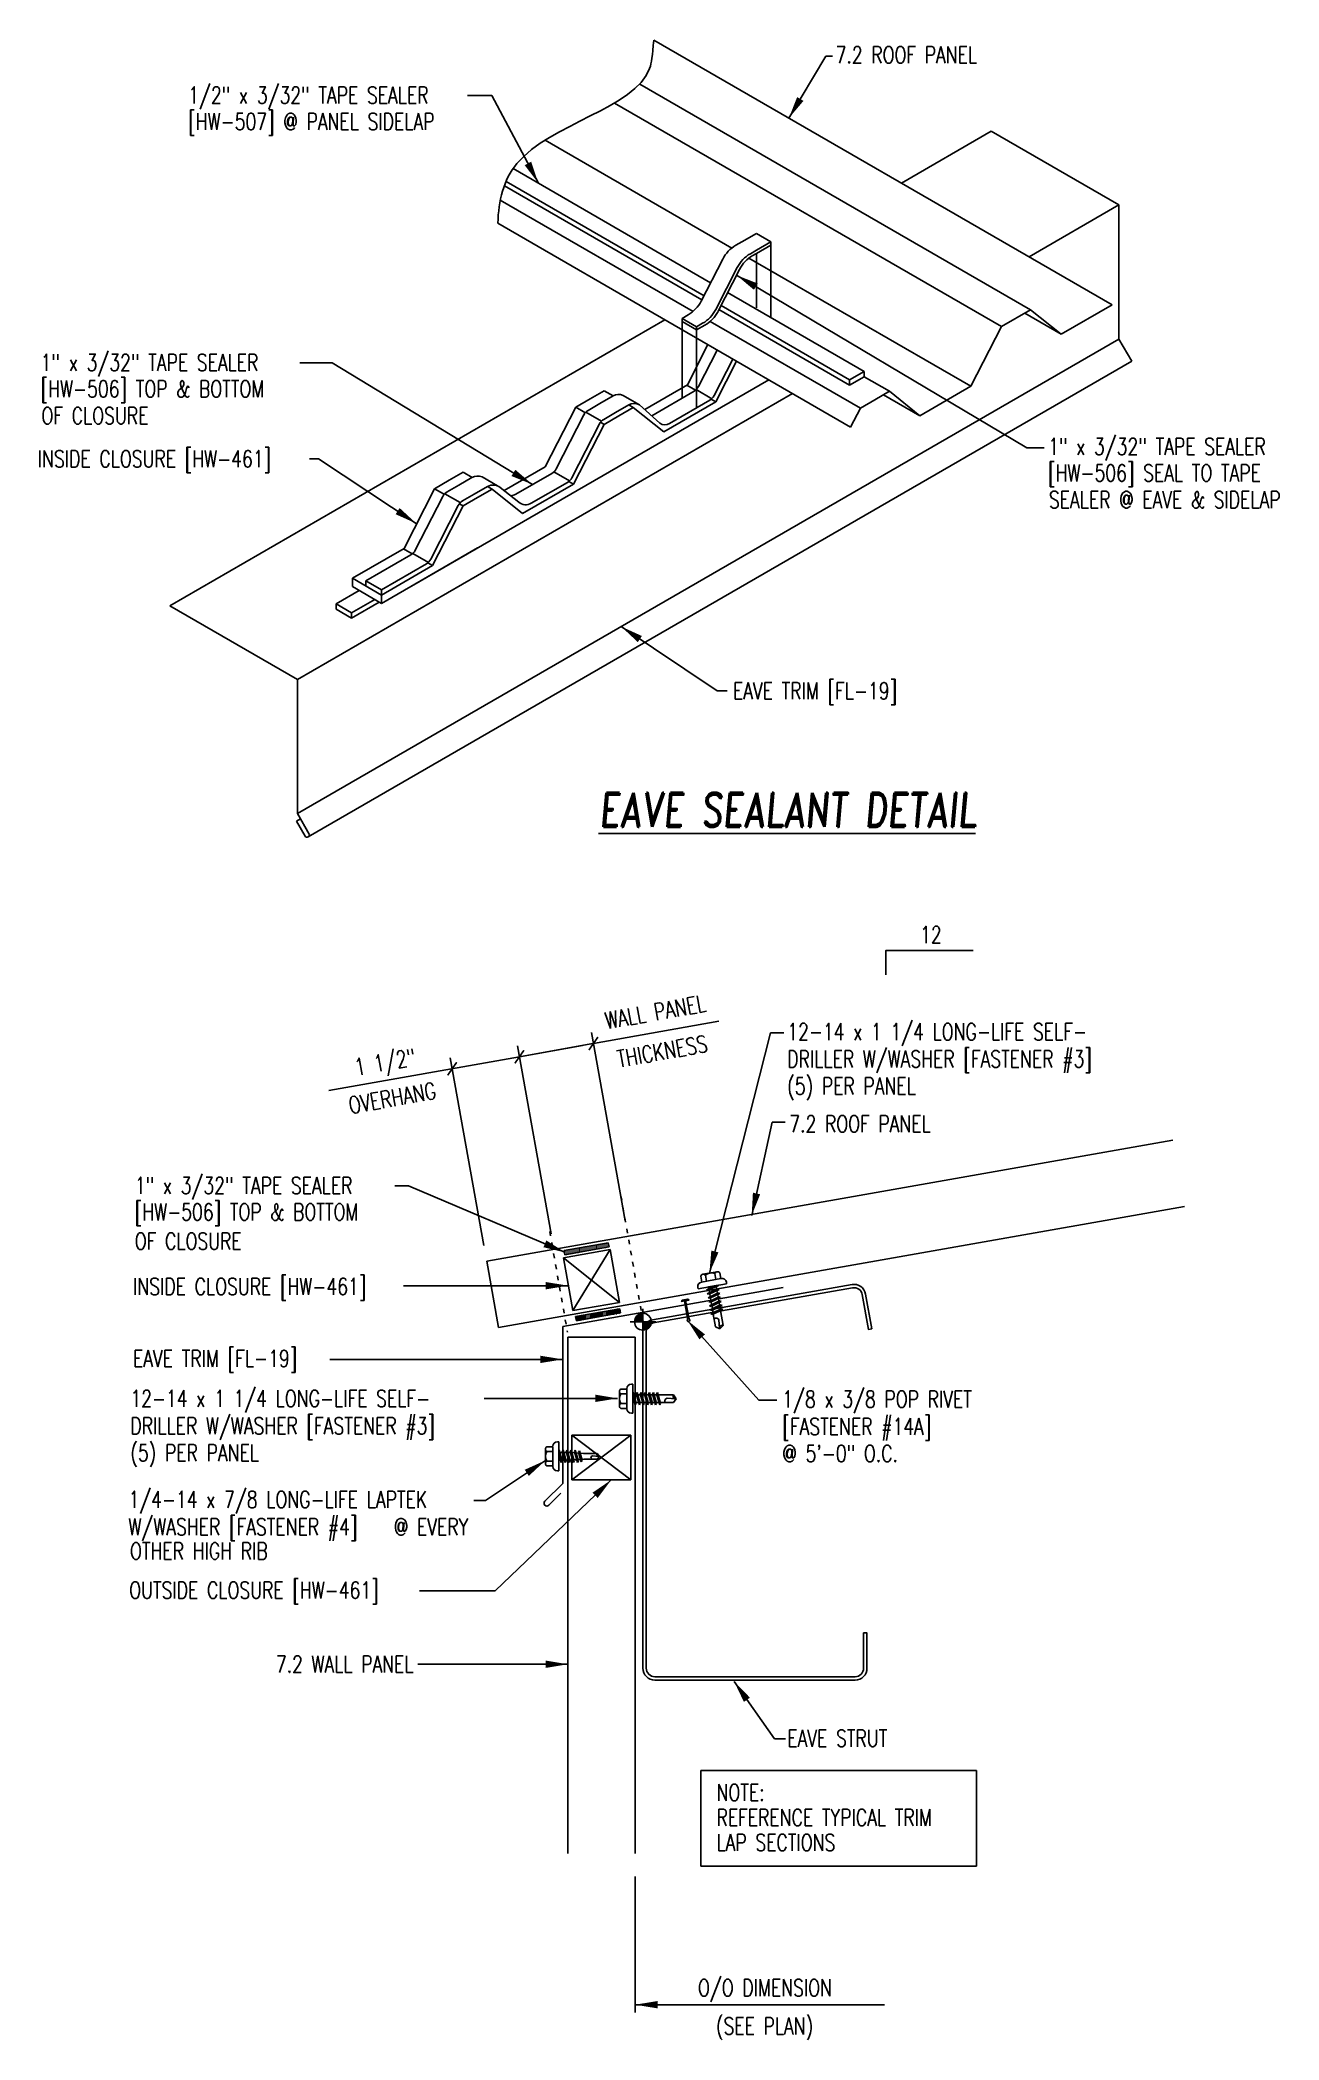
# Model space of a CAD drawing. Extents: x 10.2 to 37.8, y 9 to 53.6.
import ezdxf
from ezdxf.enums import TextEntityAlignment as Align

# ---------------------------------------------------------------- set-up
doc = ezdxf.new("R2010")
doc.units = 0
doc.header["$LTSCALE"] = 4
doc.header["$MEASUREMENT"] = 0
doc.linetypes.add('DOT2', pattern=[0.125, 0, -0.125])
doc.layers.get('0').update_dxf_attribs({"linetype": 'CONTINUOUS'})
for name, color, linetype in [('CLOSURE', 3, 'CONTINUOUS'), ('DIM', 2, 'CONTINUOUS'), ('DIM-DETAILS', 7, 'CONTINUOUS'), ('FASTENER', 9, 'CONTINUOUS'), ('GRID', 9, 'CONTINUOUS'), ('LABEL', 6, 'CONTINUOUS'), ('MARK', 1, 'CONTINUOUS'), ('PANEL', 11, 'CONTINUOUS'), ('PANEL-S', 11, 'CONTINUOUS'), ('SEALANT', 8, 'CONTINUOUS'), ('SECTION', 11, 'CONTINUOUS'), ('STLA', 12, 'CONTINUOUS'), ('TAPE', 9, 'CONTINUOUS'), ('TEXT', 2, 'CONTINUOUS'), ('TRIM', 6, 'CONTINUOUS')]:
    doc.layers.add(name, color=color, linetype=linetype)
doc.styles.add('ROMAND', font='romand', dxfattribs={"height": 0.075})
doc.styles.add('TEXT', font='SIMPLEX.shx', dxfattribs={"width": 0.75, "height": 0.375})
doc.styles.add('TEXT1', font='ROMANS.shx', dxfattribs={"width": 0.75, "height": 0.375})
doc.dimstyles.new('DETAIL$7', dxfattribs={"dimscale": 4, "dimtxt": 0.375, "dimasz": 0.125, "dimexe": 0.0625, "dimexo": 0.0625, "dimgap": 0.0625, "dimtad": 1, "dimdec": 4, "dimzin": 3, "dimdsep": 46, "dimlunit": 4, "dimtxsty": 'TEXT', "dimblk": 'ARCHTICK', "dimcen": 0.0625, "dimclrd": 7, "dimclre": 7, "dimclrt": 2, "dimadec": 0, "dimazin": 0, "dimtfac": 0.6, "dimtdec": 4, "dimtmove": 0, "dimatfit": 3, "dimfxl": 0, "dimfrac": 2, "dimtolj": 1, "dimtzin": 0, "dimarcsym": 0})

# ---------------------------------------------------------------- blocks, each defined once
blk = doc.blocks.new('fm4')
at = {"layer": 'FASTENER', "color": 12}
for p, q in [((-0.089, 0.018), (0.089, 0.018)), ((0.06, 0.04), (-0.06, 0.04)), ((-0.012, 0.018), (-0.012, -0.373)), ((0.012, 0.018), (0.012, -0.373)), ((-0.02, -0.45), (0.02, -0.45))]:
    blk.add_line(p, q, dxfattribs=at)
for centre, radius, start, end in [((0, -0.066), 0.123, 119.4777, 136.6143), ((0, -0.066), 0.123, 43.3857, 60.5223), ((0, -0.428), 0.03, 143.7655, 228.4038), ((-0.075, -0.373), 0.0625, 323.7655, 0), ((0.075, -0.373), 0.0625, 180, 216.2345), ((0, -0.428), 0.03, 311.5962, 36.2345)]:
    blk.add_arc(centre, radius, start, end, dxfattribs=at)
blk = doc.blocks.new('FD-F14A')
at = {"layer": 'TEXT', "style": 'TEXT1', "width": 0.75}
for s, p in [('1/8 x 3/8 POP RIVET', (0.005, -0.041)), ('[FASTENER #14A]', (0.005, -0.193))]:
    blk.add_text(s, height=0.09375, dxfattribs=at).set_placement(p)
blk.add_attdef('(QUANTITY)', (0.005, -0.344), '', height=0.0938, dxfattribs=at)
blk = doc.blocks.new('fz9')
at = {"layer": 'FASTENER'}
for p, q in [((-0.324, 0.071), (-0.324, 0.037)), ((-0.324, 0.037), (0.324, 0.037)), ((-0.224, 0.171), (0.215, 0.171)), ((-0.215, 0.305), (-0.215, 0.171)), ((-0.161, 0.337), (0.161, 0.337)), ((-0.139, -0.016), (0.046, 0.037)), ((-0.107, 0.305), (-0.107, 0.171)), ((-0.104, -0.036), (0.139, 0.033)), ((-0.086, 0.037), (0.086, 0.037)), ((-0.086, 0.037), (-0.086, -0.001)), ((0.086, 0.037), (0.133, 0.037)), ((0.086, 0.018), (0.086, -0.042)), ((0.107, 0.305), (0.107, 0.171)), ((0.139, 0.033), (0.133, 0.037)), ((0.215, 0.305), (0.215, 0.171)), ((0.324, 0.071), (0.324, 0.037)), ((-0.104, -0.036), (-0.139, -0.016)), ((-0.139, -0.107), (0.104, -0.038)), ((-0.104, -0.127), (-0.139, -0.107)), ((-0.139, -0.198), (0.104, -0.128)), ((-0.104, -0.218), (-0.139, -0.198)), ((-0.139, -0.289), (0.104, -0.219)), ((-0.104, -0.309), (-0.139, -0.289)), ((-0.139, -0.38), (0.104, -0.31)), ((-0.104, -0.4), (-0.139, -0.38)), ((-0.139, -0.47), (0.104, -0.401)), ((-0.104, -0.127), (0.139, -0.058)), ((-0.104, -0.218), (0.139, -0.149)), ((-0.104, -0.309), (0.139, -0.239)), ((-0.104, -0.4), (0.139, -0.33)), ((-0.104, -0.491), (0.139, -0.421)), ((-0.086, -0.031), (-0.086, -0.092)), ((-0.086, -0.122), (-0.086, -0.183)), ((-0.086, -0.213), (-0.086, -0.274)), ((-0.086, -0.304), (-0.086, -0.364)), ((-0.086, -0.395), (-0.086, -0.455)), ((0.086, -0.073), (0.086, -0.133)), ((0.086, -0.164), (0.086, -0.224)), ((0.086, -0.255), (0.086, -0.315)), ((0.086, -0.345), (0.086, -0.406)), ((0.086, -0.436), (0.086, -0.497)), ((0.139, -0.058), (0.104, -0.038)), ((0.139, -0.149), (0.104, -0.128)), ((0.139, -0.239), (0.104, -0.219)), ((0.139, -0.33), (0.104, -0.31)), ((0.139, -0.421), (0.104, -0.401)), ((-0.104, -0.491), (-0.139, -0.47)), ((-0.139, -0.561), (0.104, -0.492)), ((-0.104, -0.581), (-0.139, -0.561)), ((-0.104, -0.581), (0.139, -0.512)), ((-0.086, -0.486), (-0.086, -0.546)), ((-0.086, -0.577), (-0.086, -0.869)), ((0, -0.929), (-0.086, -0.869)), ((-0.002, -0.914), (0.014, -0.727)), ((0, -0.929), (0.086, -0.869)), ((0.086, -0.527), (0.086, -0.869)), ((0.139, -0.512), (0.104, -0.492))]:
    blk.add_line(p, q, dxfattribs=at)
for centre, radius, start, end in [((-0.224, 0.071), 0.1, 90, 180), ((-0.161, 0.274), 0.0628, 29.8754, 150.1246), ((0, 0.141), 0.196, 56.9974, 123.0026), ((0.161, 0.274), 0.0628, 29.8754, 150.1246), ((0.224, 0.071), 0.1, 0, 90), ((-0.046, -0.739), 0.0615, 11.1445, 130.906), ((0.054, -0.915), 0.0563, 55.4585, 194.8454)]:
    blk.add_arc(centre, radius, start, end, dxfattribs=at)
blk = doc.blocks.new('FD-F3')
at = {"layer": 'TEXT', "style": 'TEXT1', "width": 0.75}
for s, p in [('12-14 x 1 1/4 LONG-LIFE SELF-', (0.005, -0.041)), ('DRILLER W/WASHER [FASTENER #3]', (0.005, -0.193))]:
    blk.add_text(s, height=0.09375, dxfattribs=at).set_placement(p)
blk.add_attdef('(QUANTITY)', (0.005, -0.344), '', height=0.0938, dxfattribs=at)
blk = doc.blocks.new('wp')
at = {"layer": 'SECTION'}
for p, q in [((-0.096, 0), (0.096, 0)), ((0, -0.096), (0, 0.096))]:
    blk.add_line(p, q, dxfattribs=at)
at = {"layer": 'SECTION', "const_width": 0.0625}
for points in [[(0, 0.031, 0.414214), (-0.031, 0, 1)], [(0, -0.031, 0.414214), (0.031, 0, 1)]]:
    blk.add_lwpolyline(points, format="xyb", dxfattribs=at)
at = {"layer": 'SECTION'}
blk.add_circle((0, 0), 0.0625, dxfattribs=at)
blk = doc.blocks.new('_ArchTick')
at = {"color": 0, "const_width": 0.15}
blk.add_lwpolyline([(-0.5, -0.5), (0.5, 0.5)], dxfattribs=at)
blk = doc.blocks.new('A$C30686E82')
for p, q in [((-2.715, 0.761), (3.437, 0.761)), ((-2.715, 0.761), (-2.715, -1.379)), ((3.437, 0.761), (3.437, -1.379)), ((-2.715, -1.379), (3.437, -1.379))]:
    blk.add_line(p, q)
at = {"layer": 'TEXT', "style": 'TEXT1', "width": 0.75}
for s, p in [('NOTE:', (-2.368, 0.081)), ('REFERENCE TYPICAL TRIM', (-2.368, -0.477)), ('LAP SECTIONS', (-2.368, -1.035))]:
    blk.add_text(s, height=0.375, dxfattribs=at).set_placement(p)
blk = doc.blocks.new('slopl1')
at = {"layer": 'MARK', "color": 6}
blk.add_lwpolyline([(0, 0), (0, 0.137), (0.487, 0.137)], dxfattribs=at)
at = {"layer": 'MARK', "color": 2, "style": 'TEXT1', "width": 0.75}
blk.add_text('12', height=0.0938, dxfattribs=at).set_placement((0.191, 0.178))
blk.add_attdef('SLOPL1', text='', height=0.0938, dxfattribs=at).set_placement((-0.055, 0.024), align=Align.RIGHT)
blk = doc.blocks.new('fz5')
at = {"layer": 'FASTENER'}
for p, q in [((-0.326, 0.071), (-0.326, 0.037)), ((-0.326, 0.037), (0.322, 0.037)), ((-0.226, 0.171), (0.214, 0.171)), ((-0.217, 0.305), (-0.217, 0.171)), ((-0.163, 0.337), (0.159, 0.337)), ((-0.141, -0.014), (0.037, 0.037)), ((-0.108, 0.305), (-0.108, 0.171)), ((-0.105, -0.034), (0.137, 0.035)), ((-0.088, 0.037), (-0.088, 0.001)), ((-0.088, 0.037), (0.085, 0.037)), ((0.085, 0.037), (0.134, 0.037)), ((0.085, 0.02), (0.085, -0.041)), ((0.105, 0.305), (0.105, 0.171)), ((0.137, 0.035), (0.134, 0.037)), ((0.214, 0.305), (0.214, 0.171)), ((0.322, 0.071), (0.322, 0.037)), ((-0.105, -0.034), (-0.141, -0.014)), ((-0.141, -0.105), (0.102, -0.036)), ((-0.105, -0.125), (-0.141, -0.105)), ((-0.141, -0.196), (0.102, -0.127)), ((-0.105, -0.216), (-0.141, -0.196)), ((-0.141, -0.287), (0.102, -0.217)), ((-0.105, -0.307), (-0.141, -0.287)), ((-0.141, -0.378), (0.102, -0.308)), ((-0.105, -0.398), (-0.141, -0.378)), ((-0.122, -0.463), (0.089, -0.403)), ((-0.105, -0.125), (0.137, -0.056)), ((-0.105, -0.216), (0.137, -0.147)), ((-0.105, -0.307), (0.137, -0.238)), ((-0.105, -0.398), (0.137, -0.328)), ((-0.088, -0.029), (-0.088, -0.09)), ((-0.088, -0.12), (-0.088, -0.181)), ((-0.084, -0.27), (-0.088, -0.211)), ((-0.086, -0.483), (0.124, -0.423)), ((-0.078, -0.36), (-0.082, -0.3)), ((-0.071, -0.449), (-0.075, -0.389)), ((0.063, -0.515), (0.068, -0.439)), ((0.071, -0.408), (0.075, -0.346)), ((0.077, -0.315), (0.082, -0.253)), ((0.084, -0.223), (0.085, -0.211)), ((0.085, -0.071), (0.085, -0.131)), ((0.085, -0.162), (0.085, -0.211)), ((0.124, -0.423), (0.089, -0.403)), ((0.137, -0.056), (0.102, -0.036)), ((0.137, -0.147), (0.102, -0.127)), ((0.137, -0.238), (0.102, -0.217)), ((0.137, -0.328), (0.102, -0.308)), ((-0.086, -0.483), (-0.122, -0.463)), ((-0.066, -0.516), (-0.069, -0.478)), ((-0.066, -0.516), (-0.066, -0.82)), ((-0.002, -0.866), (-0.066, -0.82)), ((-0.003, -0.854), (0.009, -0.714)), ((-0.002, -0.866), (0.063, -0.82)), ((0.063, -0.516), (0.063, -0.82))]:
    blk.add_line(p, q, dxfattribs=at)
for centre, radius, start, end in [((-0.226, 0.071), 0.1, 90, 180), ((-0.163, 0.274), 0.0628, 29.8754, 150.1246), ((-0.002, 0.141), 0.196, 56.9974, 123.0026), ((0.159, 0.274), 0.0628, 29.8754, 150.1246), ((0.222, 0.071), 0.1, 0, 90), ((-0.036, -0.723), 0.0461, 11.1445, 130.906), ((0.039, -0.855), 0.0422, 55.4585, 194.8454), ((0.073, -0.516), 0.01, 175.9484, 180)]:
    blk.add_arc(centre, radius, start, end, dxfattribs=at)
blk = doc.blocks.new('FD-F4')
at = {"layer": 'TEXT', "style": 'TEXT1', "width": 0.75}
for s, p in [('1/4-14 x 7/8 LONG-LIFE LAPTEK', (0.005, -0.041)), ('W/WASHER [FASTENER #4]', (0.005, -0.193))]:
    blk.add_text(s, height=0.09375, dxfattribs=at).set_placement(p)
blk.add_attdef('(QUANTITY)', (1.485, -0.193), '', height=0.0938, dxfattribs=at)
blk = doc.blocks.new('A$C6938402A')
at = {"layer": 'TAPE'}
h = blk.add_hatch(dxfattribs=at)
h.set_pattern_fill('DOTS', color=256, scale=0.35, angle=270, style=0)
h.set_pattern_definition([(270, (-22.332364, -26.379487), (0.021875, -0.0109375), [0, -0.021875])])
h.paths.add_polyline_path([(-0.563, -0.04), (-0.547, -0.132), (0.438, 0.041), (0.422, 0.134)])
at = {"layer": 'SEALANT'}
for p, q in [((-0.563, -0.04), (0.422, 0.134)), ((-0.547, -0.132), (0.438, 0.041)), ((0.422, 0.134), (0.438, 0.041)), ((-0.563, -0.04), (-0.547, -0.132))]:
    blk.add_line(p, q, dxfattribs=at)
blk = doc.blocks.new('LAY-LAB')
at = {"layer": 'LABEL', "color": 6, "style": 'ROMAND', "oblique": 5, "width": 0.75}
blk.add_attdef('LAY-LAB', (0.017, 0.036), '', height=0.188, dxfattribs=at)

msp = doc.modelspace()

# ---------------------------------------------------------------- linework, layer by layer
at = {"layer": 'CLOSURE'}
for p, q in [((25.078, 46.816), (24.62, 45.922)), ((25.719, 46.446), (25.255, 45.538)), ((26.436, 46.033), (18.466, 41.432)), ((22.453, 45.608), (22.128, 45.421)), ((22.763, 45.787), (22.453, 45.608)), ((22.963, 45.671), (22.763, 45.787)), ((24.62, 45.922), (23.667, 45.371)), ((25.255, 45.538), (24.093, 44.868)), ((24.803, 45.799), (24.605, 45.913)), ((25.255, 45.538), (25.15, 45.599)), ((22.128, 45.421), (21.447, 44.09)), ((22.328, 45.305), (22.128, 45.421)), ((22.763, 45.037), (22.68, 45.085)), ((23.087, 45.225), (22.763, 45.037)), ((23.412, 45.412), (23.087, 45.225)), ((23.412, 45.412), (23.31, 45.471)), ((24.093, 44.868), (23.412, 45.412)), ((22.763, 45.037), (22.081, 43.706)), ((19.303, 43.79), (18.978, 43.602)), ((19.613, 43.969), (19.303, 43.79)), ((19.814, 43.853), (19.613, 43.969)), ((21.447, 44.09), (20.53, 43.56)), ((22.081, 43.706), (21.976, 43.767)), ((18.978, 43.602), (18.297, 42.271)), ((19.179, 43.487), (18.978, 43.602)), ((19.938, 43.406), (19.613, 43.219)), ((20.263, 43.594), (19.938, 43.406)), ((20.263, 43.594), (20.161, 43.653)), ((20.944, 43.05), (20.263, 43.594)), ((22.081, 43.706), (20.944, 43.05)), ((19.613, 43.219), (18.932, 41.888)), ((19.613, 43.219), (19.53, 43.266)), ((18.297, 42.271), (17.145, 41.606)), ((19.938, 42.281), (17.794, 41.044)), ((18.48, 42.149), (18.282, 42.263)), ((18.932, 41.888), (18.827, 41.948)), ((17.794, 41.231), (17.145, 41.606)), ((17.145, 41.606), (17.145, 41.419)), ((18.932, 41.888), (17.794, 41.231)), ((17.794, 41.044), (17.145, 41.419)), ((17.794, 41.231), (17.794, 41.044)), ((22.898, 26.633), (21.852, 26.449)), ((21.852, 26.449), (22.06, 25.27)), ((21.852, 26.449), (23.105, 25.454)), ((22.898, 26.633), (22.06, 25.27)), ((23.105, 25.454), (22.898, 26.633)), ((22.06, 25.27), (23.105, 25.454)), ((22.043, 22.495), (22.043, 21.495)), ((23.357, 22.495), (22.043, 22.495)), ((22.043, 22.495), (23.357, 21.495)), ((23.357, 22.495), (22.043, 21.495)), ((23.357, 21.495), (23.357, 22.495)), ((22.043, 21.495), (23.357, 21.495))]:
    msp.add_line(p, q, dxfattribs=at)
at = {"layer": 'DIM', "color": 7}
msp.add_line((23.455, 12.647), (23.455, 9.613), dxfattribs=at)
at = {"layer": 'DIM-DETAILS', "linetype": 'DOT2', "ltscale": 0.3}
for p, q in [((23.631, 25.026), (23.128, 27.882)), ((21.549, 27.034), (21.945, 24.786))]:
    msp.add_line(p, q, dxfattribs=at)
at = {"layer": 'GRID', "ltscale": 0.1}
for p, q in [((24.5, 47.331), (24.5, 45.621)), ((24.825, 47.214), (24.825, 45.408))]:
    msp.add_line(p, q, dxfattribs=at)
at = {"layer": 'PANEL'}
for p, q in [((20.143, 26.37), (35.453, 29.07)), ((20.403, 24.893), (35.713, 27.593)), ((20.143, 26.37), (20.403, 24.893)), ((23.455, 24.678), (21.955, 24.678)), ((21.955, 24.678), (21.955, 13.157)), ((23.455, 13.157), (23.455, 24.678))]:
    msp.add_line(p, q, dxfattribs=at)
at = {"layer": 'PANEL-S'}
for p, q in [((34.099, 47.706), (23.87, 53.611)), ((31.63, 47.218), (22.992, 52.206)), ((32.28, 47.593), (23.556, 52.63)), ((25.61, 48.97), (21.443, 51.376)), ((24.746, 47.556), (20.445, 50.04)), ((28.262, 44.978), (20.39, 49.523)), ((30.949, 45.888), (25.994, 48.748)), ((28.481, 45.4), (25.129, 47.335)), ((32.28, 47.593), (31.63, 47.218)), ((32.961, 47.049), (32.149, 47.518)), ((32.961, 47.049), (32.28, 47.593)), ((34.099, 47.706), (32.961, 47.049)), ((31.63, 47.218), (30.949, 45.888)), ((29.13, 45.775), (28.565, 46.101)), ((28.805, 45.588), (28.481, 45.4)), ((29.13, 45.775), (28.805, 45.588)), ((29.811, 45.231), (29, 45.7)), ((29.811, 45.231), (29.13, 45.775)), ((30.949, 45.888), (29.811, 45.231)), ((28.481, 45.4), (28.264, 44.977))]:
    msp.add_line(p, q, dxfattribs=at)
msp.add_open_spline([(20.39, 49.523), (20.404, 50.03), (20.786, 51.619), (23.732, 52.131), (23.839, 53.252), (23.87, 53.611)], degree=3, knots=[2.008943, 2.008943, 2.008943, 2.008943, 3.98318, 8.842634, 9.555001, 9.555001, 9.555001, 9.555001], dxfattribs=at)
at = {"layer": 'SEALANT'}
for p, q in [((28.24, 45.914), (28.565, 46.101)), ((28.24, 46.032), (28.24, 45.914))]:
    msp.add_line(p, q, dxfattribs=at)
at = {"layer": 'STLA'}
msp.add_lwpolyline([(28.734, 24.863), (28.597, 25.639, 0.414214), (28.294, 25.852), (23.844, 25.067, 0.36397), (23.628, 24.809), (23.628, 17.291, 0.414214), (23.89, 17.029), (28.366, 17.029, 0.414214), (28.628, 17.291), (28.628, 18.079), (28.553, 18.079), (28.553, 17.291, -0.414214), (28.366, 17.104), (23.89, 17.104, -0.414214), (23.702, 17.291), (23.702, 24.809, -0.36397), (23.857, 24.994), (28.307, 25.778, -0.414214), (28.524, 25.626), (28.661, 24.85)], format="xyb", close=True, dxfattribs=at)
at = {"layer": 'TAPE'}
for p, q in [((20.574, 50.458), (24.991, 47.908)), ((20.731, 50.742), (25.139, 48.197)), ((20.535, 50.362), (24.944, 47.817)), ((25.834, 49.109), (25.701, 49.032)), ((26.159, 49.296), (25.834, 49.109)), ((26.484, 49.109), (26.159, 49.296)), ((26.484, 49.109), (26.159, 48.921)), ((26.484, 49.109), (26.484, 49.038)), ((25.408, 48.724), (24.929, 47.787)), ((26.159, 48.921), (26.026, 48.844)), ((26.211, 48.881), (26.078, 48.804)), ((26.484, 49.038), (26.159, 48.851)), ((26.159, 48.851), (26.159, 47.634)), ((26.484, 49.038), (26.484, 47.421)), ((25.733, 48.537), (25.254, 47.6)), ((25.785, 48.496), (25.306, 47.56)), ((25.519, 47.977), (28.565, 46.219)), ((24.636, 47.48), (24.5, 47.401)), ((24.825, 47.214), (24.5, 47.401)), ((24.5, 47.401), (24.5, 47.331)), ((24.825, 47.143), (24.5, 47.331)), ((24.961, 47.292), (24.825, 47.214)), ((25.325, 47.597), (28.24, 45.914)), ((25.371, 47.688), (28.24, 46.032)), ((25.013, 47.252), (24.825, 47.143)), ((24.825, 47.214), (24.825, 47.143)), ((25.286, 46.696), (24.868, 45.88)), ((25.633, 46.496), (25.215, 45.68)), ((28.24, 46.032), (28.565, 46.219)), ((28.565, 46.219), (28.565, 46.101)), ((22.962, 45.671), (22.667, 45.501)), ((23.534, 45.483), (23.187, 45.684)), ((24.77, 45.777), (23.823, 45.23)), ((25.118, 45.577), (24.218, 45.057)), ((25.164, 45.611), (24.817, 45.812)), ((22.309, 45.247), (21.695, 44.048)), ((22.702, 45.11), (22.355, 45.311)), ((22.667, 45.501), (22.406, 45.35)), ((23.014, 45.3), (22.754, 45.15)), ((23.31, 45.471), (23.014, 45.3)), ((24.006, 45.065), (23.553, 45.475)), ((22.656, 45.047), (22.042, 43.847)), ((19.813, 43.853), (19.518, 43.682)), ((20.385, 43.665), (20.038, 43.865)), ((21.597, 43.945), (20.79, 43.479)), ((21.944, 43.745), (21.137, 43.279)), ((21.988, 43.777), (21.641, 43.978)), ((19.159, 43.429), (18.545, 42.23)), ((19.552, 43.292), (19.205, 43.492)), ((19.518, 43.682), (19.257, 43.532)), ((19.865, 43.482), (19.604, 43.331)), ((20.16, 43.652), (19.865, 43.482)), ((20.856, 43.3), (20.441, 43.631)), ((19.506, 43.229), (18.892, 42.029)), ((18.448, 42.127), (17.447, 41.549)), ((18.839, 41.959), (18.492, 42.159)), ((17.794, 41.349), (17.447, 41.549)), ((17.447, 41.549), (17.447, 41.432)), ((18.795, 41.926), (17.794, 41.349)), ((17.296, 41.331), (16.779, 41.033)), ((17.643, 41.131), (17.126, 40.833)), ((17.745, 41.072), (17.126, 40.715)), ((17.794, 41.349), (17.794, 41.231)), ((17.126, 40.833), (16.779, 41.033)), ((16.779, 41.033), (16.779, 40.915)), ((17.126, 40.715), (16.779, 40.915)), ((17.126, 40.833), (17.126, 40.715))]:
    msp.add_line(p, q, dxfattribs=at)
for centre, radius, start, end in [((26.076, 48.382), 0.75, 120, 152.8916), ((26.401, 48.195), 0.75, 120, 152.8916), ((26.453, 48.154), 0.75, 120, 152.8916), ((24.261, 48.129), 0.75, 300, 332.8916), ((24.586, 47.942), 0.75, 300, 332.8916), ((24.638, 47.901), 0.75, 300, 332.8916), ((23.087, 45.455), 0.25, 66.4852, 120), ((23.435, 45.254), 0.25, 61.8506, 120), ((24.645, 45.994), 0.25, 300, 332.8916), ((24.993, 45.793), 0.25, 300, 332.8916), ((22.531, 45.133), 0.25, 120, 152.8916), ((22.879, 44.933), 0.25, 120, 152.8916), ((24.117, 45.209), 0.182, 232.4218, 303.5534), ((19.938, 43.636), 0.25, 66.4852, 120), ((21.472, 44.162), 0.25, 300, 332.8916), ((21.819, 43.961), 0.25, 300, 332.8916), ((19.382, 43.315), 0.25, 120, 152.8916), ((19.729, 43.115), 0.25, 120, 152.8916), ((20.285, 43.436), 0.25, 51.3833, 120), ((20.665, 43.696), 0.25, 271.9424, 300), ((21.012, 43.495), 0.25, 231.3833, 300), ((18.323, 42.343), 0.25, 300, 332.8916), ((18.67, 42.143), 0.25, 300, 332.8916)]:
    msp.add_arc(centre, radius, start, end, dxfattribs=at)
at = {"layer": 'TEXT', "color": 7}
for p, q in [((22.523, 31.227), (25.322, 31.728)), ((20.871, 30.931), (22.545, 31.232)), ((23.235, 27.275), (22.479, 31.473)), ((16.62, 30.179), (20.871, 30.931)), ((20.081, 26.719), (19.326, 30.911)), ((21.582, 26.986), (20.827, 31.178)), ((21.583, 26.98), (20.827, 31.178)), ((20.871, 30.931), (22.28, 31.184))]:
    msp.add_line(p, q, dxfattribs=at)
at = {"layer": 'TRIM'}
for p, q in [((29.397, 50.42), (31.402, 51.578)), ((31.402, 51.578), (34.251, 49.932)), ((32.247, 48.775), (34.251, 49.932)), ((34.251, 49.932), (34.251, 46.94)), ((13.068, 40.993), (24.117, 47.371)), ((15.918, 36.355), (34.251, 46.94)), ((34.251, 46.94), (34.536, 46.448)), ((16.155, 35.836), (34.536, 46.448)), ((15.918, 39.348), (26.966, 45.726)), ((13.068, 40.993), (15.918, 39.348)), ((15.918, 39.348), (15.918, 36.355)), ((15.896, 36.185), (15.986, 36.237)), ((15.896, 36.185), (16.088, 35.853)), ((15.918, 36.355), (16.181, 35.9)), ((26.761, 25.784), (21.837, 24.916)), ((21.837, 24.916), (21.837, 21.416)), ((21.837, 21.416), (21.439, 21.018)), ((21.527, 20.93), (21.799, 21.201))]:
    msp.add_line(p, q, dxfattribs=at)
for centre, radius, start, end in [((16.131, 35.882), 0.0525, 214.1627, 19.6916), ((21.483, 20.974), 0.0625, 135, 315)]:
    msp.add_arc(centre, radius, start, end, dxfattribs=at)

# ---------------------------------------------------------------- block references
msp.add_blockref('A$C30686E82', (27.638, 14.254))
at = {"layer": 'FASTENER'}
for name, p, rotation in [('fz9', (25.183, 25.777), 9.999999999999792), ('fm4', (24.573, 25.473), 9.999999999999872), ('fz9', (23.441, 23.304), 90), ('fz5', (21.79, 22.021), 90)]:
    msp.add_blockref(name, p, dxfattribs=dict(at, rotation=rotation))
at = {"layer": 'LABEL', "xscale": 4, "yscale": 4, "zscale": 4}
msp.add_blockref('LAY-LAB', (22.583, 35.92), dxfattribs=at).add_auto_attribs({'LAY-LAB': '%%UEAVE SEALANT DETAIL'})
at = {"layer": 'MARK', "xscale": 4, "yscale": 4, "zscale": 4}
msp.add_blockref('slopl1', (29.049, 32.757), dxfattribs=at)
at = {"layer": 'TEXT', "xscale": 4, "yscale": 4, "zscale": 4}
for name, p, values in [('FD-F3', (26.829, 31.467), {'(QUANTITY)': '(5) PER PANEL'}), ('FD-F3', (12.17, 23.286), {'(QUANTITY)': '(5) PER PANEL'}), ('FD-F14A', (26.719, 23.271), {'(QUANTITY)': '@ 5\'-0" O.C.'}), ('FD-F4', (12.128, 21.033), {'(QUANTITY)': '@ EVERY'})]:
    msp.add_blockref(name, p, dxfattribs=at).add_auto_attribs(values)
at = {"layer": 'TEXT', "color": 7, "yscale": 0.25, "zscale": 0.25}
for p, xscale, rotation in [((22.523, 31.227), 0.2499999999999999, 10.17465224019914), ((19.371, 30.664), 0.2499999999999999, 190.1746522401991), ((20.871, 30.931), 0.25, 10.17465224019912), ((20.871, 30.931), 0.25, 190.1746522401992)]:
    msp.add_blockref('_ArchTick', p, dxfattribs=dict(at, xscale=xscale, rotation=rotation))
at = {"layer": 'TEXT'}
for p in [(22.433, 26.648), (22.689, 25.176)]:
    msp.add_blockref('A$C6938402A', p, dxfattribs=at)
at = {"layer": 'TEXT', "xscale": 3, "yscale": 3, "zscale": 3}
msp.add_blockref('wp', (23.628, 25.022), dxfattribs=at)

# ---------------------------------------------------------------- texts
at = {"layer": 'TEXT', "style": 'TEXT1', "width": 0.75}
for s, p in [('7.2 ROOF PANEL', (27.929, 53.093)), ('1/2" x 3/32" TAPE SEALER ', (13.481, 52.194)), ('[HW-507] @ PANEL SIDELAP', (13.481, 51.605)), ('1" x 3/32" TAPE SEALER ', (10.188, 46.231)), ('[HW-506] TOP & BOTTOM', (10.188, 45.641)), ('OF CLOSURE', (10.206, 45.044)), ('1" x 3/32" TAPE SEALER ', (32.67, 44.357)), ('INSIDE CLOSURE [HW-461]', (10.124, 44.082)), ('[HW-506] SEAL TO TAPE', (32.67, 43.767)), ('SEALER @ EAVE & SIDELAP', (32.689, 43.17)), ('EAVE TRIM [FL-19]', (25.638, 38.907)), ('7.2 ROOF PANEL', (26.895, 29.249)), ('1" x 3/32" TAPE SEALER ', (12.288, 27.872)), ('[HW-506] TOP & BOTTOM', (12.288, 27.283)), ('OF CLOSURE', (12.288, 26.631)), ('INSIDE CLOSURE [HW-461]', (12.25, 25.621)), ('EAVE TRIM [FL-19]', (12.25, 24.016)), ('OTHER HIGH RIB', (12.182, 19.72)), ('OUTSIDE CLOSURE [HW-461]', (12.164, 18.847)), ('EAVE STRUT', (26.853, 15.543)), ('O/O DIMENSION', (24.857, 9.979)), ('(SEE PLAN)', (25.26, 9.126))]:
    msp.add_text(s, height=0.375, dxfattribs=at).set_placement(p)
msp.add_text('7.2 WALL PANEL', height=0.375, dxfattribs=at).set_placement((18.51, 17.197), align=Align.RIGHT)
at = {"layer": 'TEXT', "color": 2, "char_height": 0.375, "attachment_point": 5, "rotation": 10.1747, "style": 'TEXT1'}
for s, insert in [('\\A1;WALL PANEL', (23.906, 31.931)), ('\\A1;THICKNESS', (24.06, 31.054)), ('\\A1;1 1/2"', (17.883, 30.753)), ('\\A1;OVERHANG', (18.034, 30.012))]:
    msp.add_mtext(s, dxfattribs=dict(at, insert=insert))

# ---------------------------------------------------------------- leaders
at = {"layer": 'DIM'}
msp.add_leader([(23.455, 9.788), (29.017, 9.788)], dimstyle='DETAIL$7', dxfattribs=at)
at = {"layer": 'TEXT'}
for points in [[(26.883, 51.866), (27.711, 53.25), (27.859, 53.25)], [(21.296, 50.416), (20.256, 52.376), (19.714, 52.376)], [(25.718, 48.365), (32.196, 44.515), (32.586, 44.515)], [(21.165, 43.696), (16.694, 46.413), (15.971, 46.413)], [(18.571, 42.827), (16.391, 44.266), (16.186, 44.266)], [(23.144, 40.527), (25.284, 39.094), (25.511, 39.094)], [(25.111, 26.105), (26.475, 31.469), (26.772, 31.469)], [(26.055, 27.394), (26.515, 29.471), (26.803, 29.471)], [(21.9, 26.564), (18.396, 28.053), (18.09, 28.053)], [(21.958, 25.826), (18.74, 25.826), (18.281, 25.826)], [(24.617, 25.056), (26.213, 23.276), (26.617, 23.276)], [(21.837, 24.182), (18.639, 24.182), (16.639, 24.182)], [(23.063, 23.313), (20.581, 23.313), (20.084, 23.313)], [(21.453, 21.929), (20.115, 21.038), (19.857, 21.038)], [(22.922, 21.495), (20.332, 19.018), (18.645, 19.018)], [(21.955, 17.382), (19.521, 17.382), (18.602, 17.382)], [(25.662, 16.999), (26.562, 15.715), (26.809, 15.715)]]:
    msp.add_leader(points, dimstyle='DETAIL$7', dxfattribs=at)

doc.saveas('drawing.dxf')
